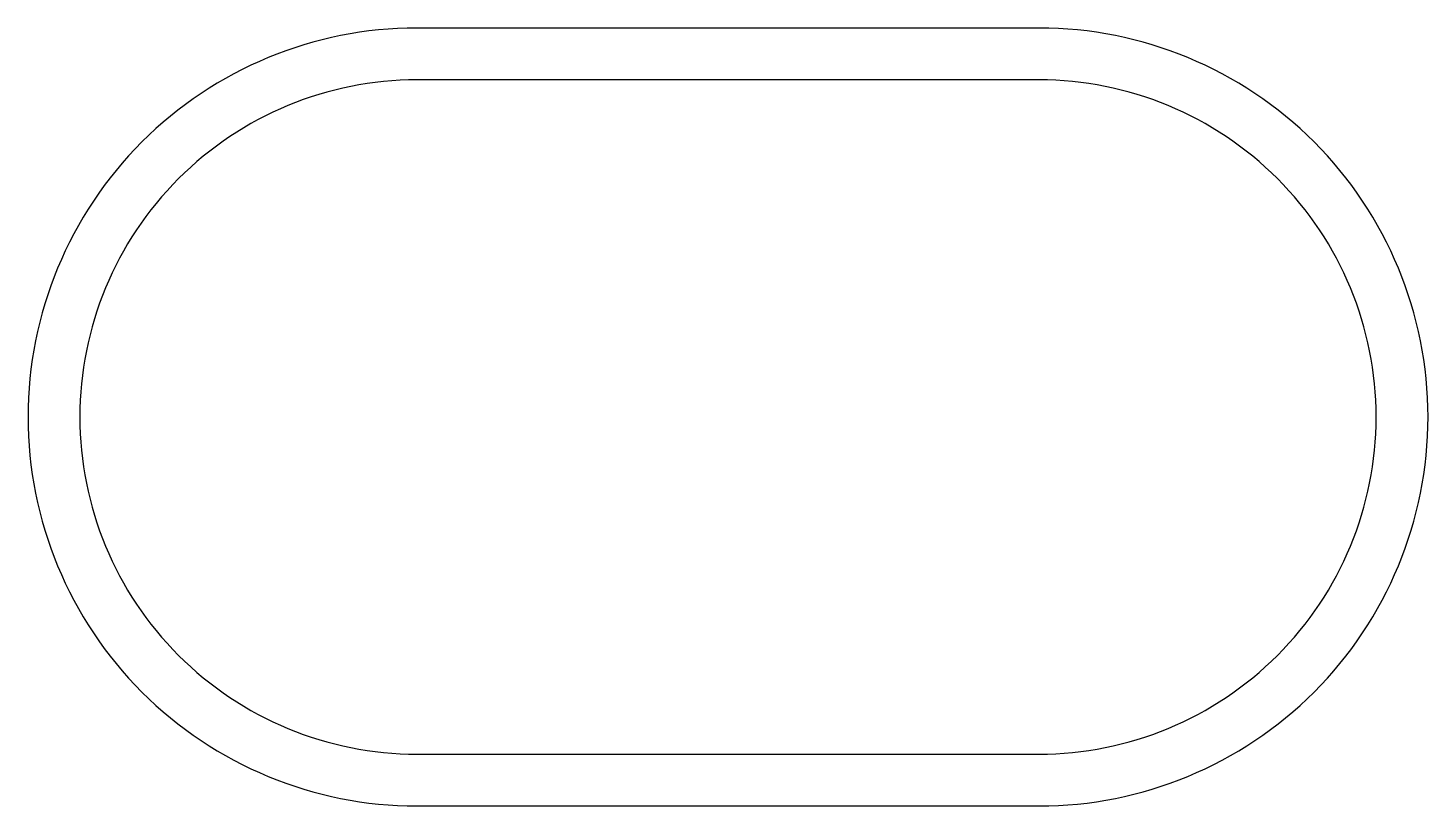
# Model space of a CAD drawing. Extents: x 444 to 471, y 238.7 to 253.7.
import ezdxf

# ---------------------------------------------------------------- set-up
doc = ezdxf.new("R2010")
doc.units = 0
doc.layers.add('ANA', color=220, linetype='CONTINUOUS')

msp = doc.modelspace()

# ---------------------------------------------------------------- linework, layer by layer
at = {"layer": 'ANA', "color": 0}
for points in [[(463.485, 238.705, 0.414214), (470.985, 246.205, 0.414214), (463.485, 253.705), (451.485, 253.705, 0.414214), (443.985, 246.205), (443.985, 246.205, 0.414214), (451.485, 238.705)], [(451.485, 252.705, 0.414214), (444.985, 246.205, 0.414214), (451.485, 239.705), (463.485, 239.705, 0.414214), (469.985, 246.205, 0.414214), (463.485, 252.705)]]:
    msp.add_lwpolyline(points, format="xyb", close=True, dxfattribs=at)

doc.saveas('drawing.dxf')
